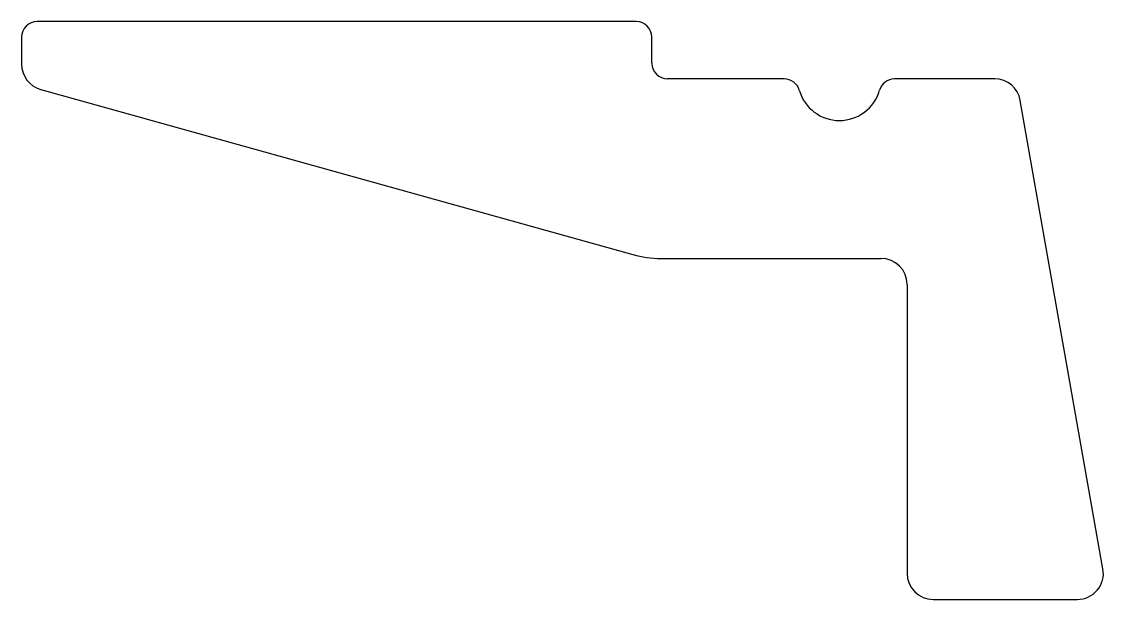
# Model space of a CAD drawing. Extents: x 3000 to 3208, y 794 to 905.
import ezdxf

# ---------------------------------------------------------------- set-up
doc = ezdxf.new("R2010")
doc.units = 0
doc.layers.get('0').update_dxf_attribs({"linetype": 'CONTINUOUS'})

msp = doc.modelspace()

# ---------------------------------------------------------------- linework, layer by layer
for p, q in [((3118.38, 905.4), (3003.38, 905.4)), ((3000.38, 902.4), (3000.38, 897.2)), ((3121.38, 897.4), (3121.38, 902.4)), ((3146.8, 894.4), (3124.38, 894.4)), ((3187.19, 894.4), (3167.97, 894.4)), ((3004.04, 892.38), (3117.74, 860.64)), ((3207.98, 800.27), (3192.11, 890.27)), ((3123.12, 859.9), (3165.38, 859.9)), ((3170.38, 854.9), (3170.38, 799.4)), ((3175.38, 794.4), (3203.06, 794.4))]:
    msp.add_line(p, q)
for centre, radius, start, end in [((3003.38, 902.4), 3, 90, 180), ((3118.38, 902.4), 3, 0, 90), ((3005.38, 897.2), 5, 180, 254.402), ((3124.38, 897.4), 3, 180, 270), ((3146.8, 891.4), 3, 15.8266, 90), ((3167.97, 891.4), 3, 90, 164.1734), ((3187.19, 889.4), 5, 10, 90), ((3157.38, 894.4), 8, 195.8266, 344.1734), ((3123.12, 879.9), 20, 254.402, 270), ((3165.38, 854.9), 5, 0, 90), ((3203.06, 799.4), 5, 270, 10), ((3175.38, 799.4), 5, 180, 270)]:
    msp.add_arc(centre, radius, start, end)

doc.saveas('drawing.dxf')
